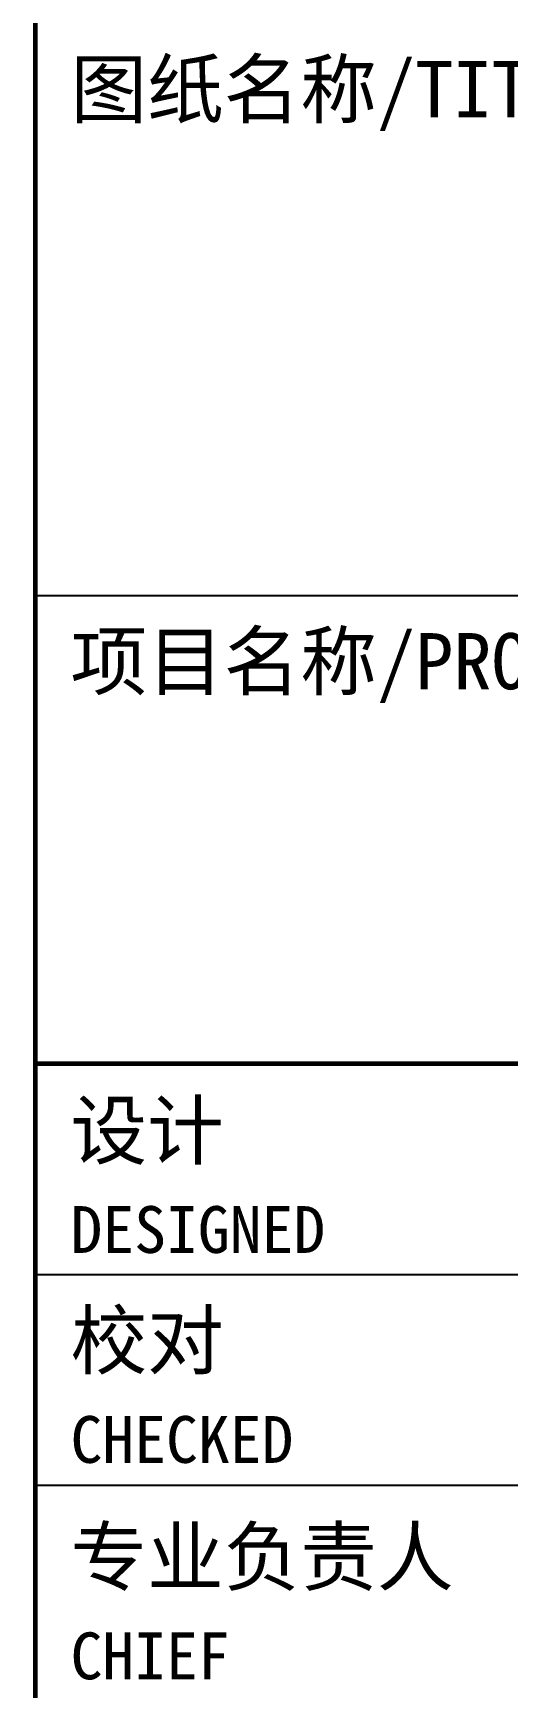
# Model space of a CAD drawing. Extents: x -737978 to 768813, y -372247 to 1140308.
# Drawn here: x -547565 to -546838, y -333132 to -330599 of the extents above; entities that cross this region are included whole.
import ezdxf

# ---------------------------------------------------------------- set-up
doc = ezdxf.new("R2010")
doc.units = 0
doc.header["$LTSCALE"] = 10
doc.header["$MEASUREMENT"] = 0
doc.layers.get('0').update_dxf_attribs({"linetype": 'CONTINUOUS'})
doc.layers.add('PUB_DIM', color=3, linetype='CONTINUOUS')
doc.layers.add('PUB_TITLE', color=4, linetype='CONTINUOUS')
doc.styles.add('-宋体', font='', dxfattribs={"width": 0.8})
doc.styles.get('-宋体').set_extended_font_data('SimSun')

# ---------------------------------------------------------------- blocks, each defined once
blk = doc.blocks.new('TQ1')
at = {"layer": 'PUB_TITLE'}
for p, q in [((-49854.8, -399054.8), (-43854.8, -399054.8)), ((-49854.8, -401954.8), (-43854.8, -401954.8)), ((-49854.8, -402854.8), (-43854.8, -402854.8))]:
    blk.add_line(p, q, dxfattribs=at)
at = {"layer": 'PUB_TITLE', "const_width": 20}
for points in [[(-49854.8, -378413.9), (-49854.8, -418454.8)], [(-49854.8, -401054.8), (-43854.8, -401054.8)]]:
    blk.add_lwpolyline(points, dxfattribs=at)
at = {"layer": 'PUB_TITLE', "style": '-宋体'}
for s, height, p in [('图纸名称/TITLE:', 240, (-49704.8, -397011.1)), ('项目名称/PROJECT:', 240, (-49704.8, -399454.9)), ('设计', 240, (-49704.8, -401459.1)), ('DESIGNED', 200, (-49704.8, -401862.8)), ('校对', 240, (-49704.8, -402355.9)), ('CHECKED', 200, (-49704.8, -402759.5)), ('专业负责人', 240, (-49704.8, -403280.3)), ('CHIEF', 200, (-49704.8, -403684))]:
    blk.add_text(s, height=height, dxfattribs=at).set_placement(p)

msp = doc.modelspace()

# ---------------------------------------------------------------- linework, layer by layer
at = {"layer": 'PUB_DIM'}
msp.add_lwpolyline([(-547561.6, -324062.8), (-545411.3, -324062.8), (-545411.3, -338412.7), (-547561.6, -338412.7)], close=True, dxfattribs=at)

# ---------------------------------------------------------------- block references
at = {"xscale": 0.3583768702508217, "yscale": 0.3583768702508217, "zscale": 0.3583768702508217}
msp.add_blockref('TQ1', (-529694.8, -188448.1), dxfattribs=at)

doc.saveas('drawing.dxf')
